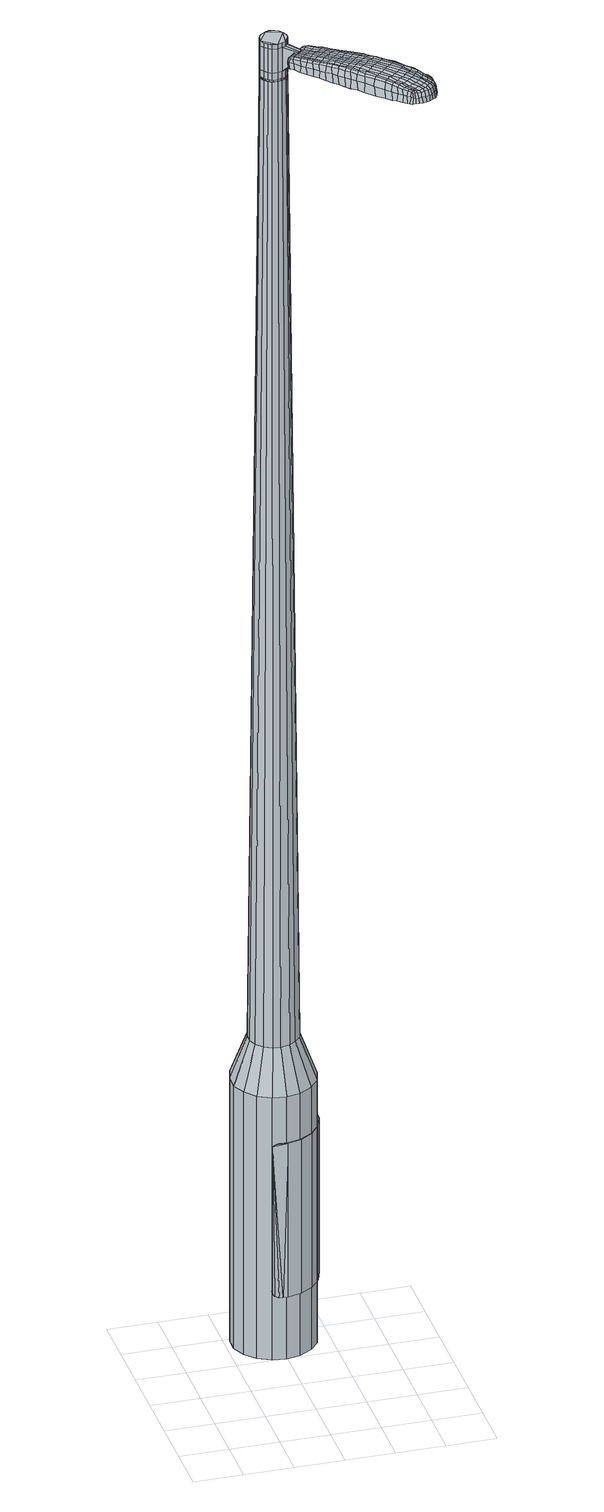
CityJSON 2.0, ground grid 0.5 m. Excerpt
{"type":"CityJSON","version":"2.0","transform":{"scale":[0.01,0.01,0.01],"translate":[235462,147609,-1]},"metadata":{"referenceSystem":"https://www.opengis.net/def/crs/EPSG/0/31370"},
"CityObjects":{
"object1":{"type":"GenericCityObject","attributes":{"cluster":324,"mean_distance_to_centroid":0.319,"new_centroid_x":235462.95,"new_centroid_y":147610.91,"mean_distance_to_camera":11.34,"H1":13.04,"H2":15.16,"Z_final":113.8,"cluster2":-1,"proj_x":235459.96,"proj_y":147613.61,"id_line":87054,"bearing_l":222.02,"distance":4.03,"orientation":"left","G_obj":312.02},"geometry":[{"type":"MultiSurface","lod":"2","boundaries":[[[0,1,2,3]],[[1,4,5,2]],[[4,6,7,5]],[[6,8,9,7]],[[8,10,11,9]],[[10,12,13,11]],[[12,14,15,13]],[[14,16,17,15]],[[16,18,19,17]],[[18,20,21,19]],[[20,22,23,21]],[[22,24,25,23]],[[24,26,27,25]],[[26,28,29,27]],[[28,30,31,29]],[[30,32,33,31]],[[32,34,35,33]],[[34,0,3,35]],[[36,37,38,39]],[[38,40,41,42]],[[41,43,42]],[[42,44,45,46]],[[45,47,46]],[[46,48,49,50]],[[49,51,50]],[[42,46,50,38]],[[50,52,39,38]],[[53,36,39]],[[2,5,7,35]],[[7,9,11,15]],[[11,13,15]],[[15,17,19,23]],[[19,21,23]],[[23,25,27,31]],[[27,29,31]],[[15,23,31,7]],[[31,33,35,7]],[[3,2,35]],[[1,0,54,55]],[[0,34,56,54]],[[34,32,57,56]],[[32,30,58,57]],[[30,28,59,58]],[[28,26,60,59]],[[26,24,61,60]],[[24,22,62,61]],[[22,20,63,62]],[[20,18,64,63]],[[18,16,65,64]],[[16,14,66,65]],[[14,12,67,66]],[[12,10,68,67]],[[10,8,69,68]],[[8,6,70,69]],[[6,4,71,70]],[[4,1,55,71]],[[55,54,72,73]],[[54,56,74,72]],[[56,57,75,74]],[[57,58,76,75]],[[58,59,77,76]],[[59,60,78,77]],[[60,61,79,78]],[[61,62,80,79]],[[62,63,81,80]],[[63,64,82,81]],[[64,65,83,82]],[[65,66,84,83]],[[66,67,85,84]],[[67,68,86,85]],[[68,69,87,86]],[[69,70,88,87]],[[70,71,89,88]],[[71,55,73,89]],[[90,91,92,93]],[[74,94,91,90]],[[95,96,94,74]],[[97,98,96,95]],[[99,100,98,97]],[[101,102,100,99]],[[79,103,102,101]],[[104,105,103,79]],[[106,107,105,104]],[[82,108,107,106]],[[109,110,108,82]],[[111,112,110,109]],[[113,114,112,111]],[[115,116,114,113]],[[117,118,116,115]],[[119,120,118,117]],[[89,121,120,119]],[[93,92,121,89]],[[122,123,124,125]],[[126,122,125,127]],[[128,126,127,129]],[[130,128,129,131]],[[132,130,131,133]],[[134,132,133,135]],[[136,134,135,137]],[[138,136,137,139]],[[140,138,139,141]],[[142,140,141,143]],[[144,142,143,145]],[[146,144,145,147]],[[148,146,147,149]],[[150,148,149,151]],[[152,150,151,153]],[[154,152,153,155]],[[73,72,90,93]],[[72,74,90]],[[75,95,74]],[[75,76,97,95]],[[76,77,99,97]],[[77,78,101,99]],[[78,79,101]],[[80,104,79]],[[80,81,106,104]],[[81,82,106]],[[83,109,82]],[[83,84,111,109]],[[84,85,113,111]],[[85,86,115,113]],[[86,87,117,115]],[[87,88,119,117]],[[88,89,119]],[[73,93,89]],[[156,157,92,91]],[[157,121,92]],[[158,120,121]],[[158,159,118,120]],[[159,160,116,118]],[[160,161,114,116]],[[161,162,112,114]],[[162,163,110,112]],[[163,108,110]],[[164,107,108]],[[164,165,105,107]],[[165,103,105]],[[166,102,103]],[[166,167,100,102]],[[167,168,98,100]],[[168,169,96,98]],[[169,94,96]],[[156,91,94]],[[39,52,154,170]],[[157,156,171,155]],[[53,39,170,123]],[[156,94,124,171]],[[36,53,123,122]],[[94,169,125,124]],[[37,36,122,126]],[[169,168,127,125]],[[38,37,126,128]],[[168,167,129,127]],[[40,38,128,130]],[[167,166,131,129]],[[41,40,130,132]],[[166,103,133,131]],[[43,41,132,134]],[[103,165,135,133]],[[42,43,134,136]],[[165,164,137,135]],[[44,42,136,138]],[[164,108,139,137]],[[45,44,138,140]],[[108,163,141,139]],[[47,45,140,142]],[[163,162,143,141]],[[46,47,142,144]],[[162,161,145,143]],[[48,46,144,146]],[[161,160,147,145]],[[49,48,146,148]],[[160,159,149,147]],[[51,49,148,150]],[[159,158,151,149]],[[50,51,150,152]],[[158,121,153,151]],[[52,50,152,154]],[[121,157,155,153]],[[154,155,172,173]],[[155,171,174,172]],[[171,124,175,174]],[[124,123,176,175]],[[123,170,177,176]],[[170,154,173,177]],[[178,179,180,181]],[[182,178,181,183]],[[178,182,184,185]],[[179,178,185,186]],[[187,188,189,190]],[[191,187,190,192]],[[187,191,193,194]],[[188,187,194,195]],[[196,197,198,199]],[[200,196,199,201]],[[196,200,202,203]],[[197,196,203,204]],[[205,206,207,208]],[[209,205,208,210]],[[205,209,211,212]],[[206,205,212,213]],[[214,215,216,217]],[[218,214,217,219]],[[214,218,220,221]],[[215,214,221,222]],[[223,224,225,226]],[[227,223,226,228]],[[223,227,229,230]],[[224,223,230,231]],[[232,233,234,235]],[[224,232,235,225]],[[232,224,231,236]],[[233,232,236,237]],[[238,239,240,241]],[[233,238,241,234]],[[238,233,237,242]],[[239,238,242,243]],[[244,182,183,245]],[[239,244,245,240]],[[244,239,243,246]],[[182,244,246,184]],[[247,248,249,250]],[[251,247,250,252]],[[247,251,253,254]],[[248,247,254,255]],[[256,257,258,259]],[[248,256,259,249]],[[256,248,255,260]],[[257,256,260,261]],[[262,263,264,265]],[[257,262,265,258]],[[262,257,261,266]],[[263,262,266,267]],[[268,269,270,271]],[[263,268,271,264]],[[268,263,267,272]],[[269,268,272,273]],[[274,179,186,275]],[[269,274,275,270]],[[274,269,273,276]],[[179,274,276,180]],[[277,278,279,280]],[[281,277,280,282]],[[277,281,283,284]],[[278,277,284,285]],[[286,287,288,289]],[[278,286,289,279]],[[286,278,285,290]],[[287,286,290,291]],[[292,293,294,295]],[[287,292,295,288]],[[292,287,291,296]],[[293,292,296,297]],[[298,191,192,299]],[[293,298,299,294]],[[298,293,297,300]],[[191,298,300,193]],[[301,302,303,304]],[[305,301,304,306]],[[301,305,307,308]],[[302,301,308,309]],[[310,311,312,313]],[[302,310,313,303]],[[310,302,309,314]],[[311,310,314,315]],[[316,317,318,319]],[[311,316,319,312]],[[316,311,315,320]],[[317,316,320,321]],[[322,323,324,325]],[[317,322,325,318]],[[322,317,321,326]],[[323,322,326,327]],[[328,188,195,329]],[[323,328,329,324]],[[328,323,327,330]],[[188,328,330,189]],[[331,217,216,332]],[[333,331,332,334]],[[331,333,335,336]],[[217,331,336,219]],[[337,333,334,338]],[[339,337,338,340]],[[337,339,341,342]],[[333,337,342,335]],[[343,339,340,344]],[[345,343,344,346]],[[343,345,347,348]],[[339,343,348,341]],[[349,345,346,350]],[[351,349,350,352]],[[349,351,353,354]],[[345,349,354,347]],[[355,351,352,356]],[[206,355,356,207]],[[355,206,213,357]],[[351,355,357,353]],[[358,359,204,203]],[[360,358,203,202]],[[358,360,361,362]],[[359,358,362,363]],[[364,365,363,362]],[[366,364,362,361]],[[364,366,367,368]],[[365,364,368,369]],[[370,371,369,368]],[[372,370,368,367]],[[370,372,373,374]],[[371,370,374,375]],[[376,377,375,374]],[[378,376,374,373]],[[376,378,211,209]],[[377,376,209,210]],[[379,380,381,382]],[[281,379,382,283]],[[379,281,282,383]],[[380,379,383,384]],[[385,200,201,386]],[[380,385,386,381]],[[385,380,384,387]],[[200,385,387,202]],[[388,389,390,391]],[[227,388,391,229]],[[388,227,228,392]],[[389,388,392,393]],[[394,395,396,397]],[[389,394,397,390]],[[394,389,393,398]],[[395,394,398,399]],[[400,197,204,401]],[[395,400,401,396]],[[400,395,399,402]],[[197,400,402,198]],[[403,404,405,406]],[[185,403,406,186]],[[403,185,184,407]],[[404,403,407,408]],[[409,410,411,412]],[[404,409,412,405]],[[409,404,408,413]],[[410,409,413,414]],[[415,208,207,416]],[[410,415,416,411]],[[415,410,414,417]],[[208,415,417,210]],[[418,419,420,421]],[[190,418,421,192]],[[418,190,189,422]],[[419,418,422,423]],[[424,212,211,425]],[[419,424,425,420]],[[424,419,423,426]],[[212,424,426,213]],[[427,428,429,430]],[[305,427,430,307]],[[427,305,306,431]],[[428,427,431,432]],[[433,218,219,434]],[[428,433,434,429]],[[433,428,432,435]],[[218,433,435,220]],[[436,437,438,439]],[[251,436,439,253]],[[436,251,252,440]],[[437,436,440,441]],[[442,443,444,445]],[[437,442,445,438]],[[442,437,441,446]],[[443,442,446,447]],[[448,215,222,449]],[[443,448,449,444]],[[448,443,447,450]],[[215,448,450,216]],[[451,452,441,440]],[[250,451,440,252]],[[451,250,249,453]],[[452,451,453,454]],[[455,456,447,446]],[[452,455,446,441]],[[455,452,454,457]],[[456,455,457,458]],[[459,332,216,450]],[[456,459,450,447]],[[459,456,458,460]],[[332,459,460,334]],[[461,462,463,464]],[[308,461,464,309]],[[461,308,307,430]],[[462,461,430,429]],[[465,336,335,466]],[[462,465,466,463]],[[465,462,429,434]],[[336,465,434,219]],[[467,468,454,453]],[[259,467,453,249]],[[467,259,258,469]],[[468,467,469,470]],[[471,472,458,457]],[[468,471,457,454]],[[471,468,470,473]],[[472,471,473,474]],[[475,338,334,460]],[[472,475,460,458]],[[475,472,474,476]],[[338,475,476,340]],[[477,478,479,480]],[[314,477,480,315]],[[477,314,309,464]],[[478,477,464,463]],[[481,342,341,482]],[[478,481,482,479]],[[481,478,463,466]],[[342,481,466,335]],[[483,484,470,469]],[[265,483,469,258]],[[483,265,264,485]],[[484,483,485,486]],[[487,488,474,473]],[[484,487,473,470]],[[487,484,486,489]],[[488,487,489,490]],[[491,344,340,476]],[[488,491,476,474]],[[491,488,490,492]],[[344,491,492,346]],[[493,494,495,496]],[[320,493,496,321]],[[493,320,315,480]],[[494,493,480,479]],[[497,348,347,498]],[[494,497,498,495]],[[497,494,479,482]],[[348,497,482,341]],[[499,500,486,485]],[[271,499,485,264]],[[499,271,270,501]],[[500,499,501,502]],[[503,504,490,489]],[[500,503,489,486]],[[503,500,502,505]],[[504,503,505,506]],[[507,350,346,492]],[[504,507,492,490]],[[507,504,506,508]],[[350,507,508,352]],[[509,510,511,512]],[[326,509,512,327]],[[509,326,321,496]],[[510,509,496,495]],[[513,354,353,514]],[[510,513,514,511]],[[513,510,495,498]],[[354,513,498,347]],[[515,516,502,501]],[[275,515,501,270]],[[515,275,186,406]],[[516,515,406,405]],[[517,518,506,505]],[[516,517,505,502]],[[517,516,405,412]],[[518,517,412,411]],[[519,356,352,508]],[[518,519,508,506]],[[519,518,411,416]],[[356,519,416,207]],[[520,521,423,422]],[[330,520,422,189]],[[520,330,327,512]],[[521,520,512,511]],[[522,357,213,426]],[[521,522,426,423]],[[522,521,511,514]],[[357,522,514,353]],[[523,524,384,383]],[[280,523,383,282]],[[523,280,279,525]],[[524,523,525,526]],[[527,360,202,387]],[[524,527,387,384]],[[527,524,526,528]],[[360,527,528,361]],[[529,530,531,532]],[[230,529,532,231]],[[529,230,229,391]],[[530,529,391,390]],[[533,534,535,536]],[[530,533,536,531]],[[533,530,390,397]],[[534,533,397,396]],[[537,359,363,538]],[[534,537,538,535]],[[537,534,396,401]],[[359,537,401,204]],[[539,540,526,525]],[[289,539,525,279]],[[539,289,288,541]],[[540,539,541,542]],[[543,366,361,528]],[[540,543,528,526]],[[543,540,542,544]],[[366,543,544,367]],[[545,546,547,548]],[[236,545,548,237]],[[545,236,231,532]],[[546,545,532,531]],[[549,550,551,552]],[[546,549,552,547]],[[549,546,531,536]],[[550,549,536,535]],[[553,365,369,554]],[[550,553,554,551]],[[553,550,535,538]],[[365,553,538,363]],[[555,556,542,541]],[[295,555,541,288]],[[555,295,294,557]],[[556,555,557,558]],[[559,372,367,544]],[[556,559,544,542]],[[559,556,558,560]],[[372,559,560,373]],[[561,562,563,564]],[[242,561,564,243]],[[561,242,237,548]],[[562,561,548,547]],[[565,566,567,568]],[[562,565,568,563]],[[565,562,547,552]],[[566,565,552,551]],[[569,371,375,570]],[[566,569,570,567]],[[569,566,551,554]],[[371,569,554,369]],[[571,572,558,557]],[[299,571,557,294]],[[571,299,192,421]],[[572,571,421,420]],[[573,378,373,560]],[[572,573,560,558]],[[573,572,420,425]],[[378,573,425,211]],[[574,575,408,407]],[[246,574,407,184]],[[574,246,243,564]],[[575,574,564,563]],[[576,577,414,413]],[[575,576,413,408]],[[576,575,563,568]],[[577,576,568,567]],[[578,377,210,417]],[[577,578,417,414]],[[578,577,567,570]],[[377,578,570,375]],[[579,580,581,582]],[[582,581,583,584]],[[585,583,581,586]],[[586,581,580,587]],[[588,589,590,591]],[[591,590,592,593]],[[594,592,590,595]],[[595,590,589,596]],[[597,598,599,600]],[[600,599,601,602]],[[603,601,599,604]],[[604,599,598,605]],[[606,607,608,609]],[[609,608,610,611]],[[612,610,608,613]],[[613,608,607,614]],[[615,616,617,618]],[[618,617,619,620]],[[621,619,617,622]],[[622,617,616,623]],[[624,625,626,627]],[[627,626,628,629]],[[630,628,626,631]],[[631,626,625,632]],[[633,634,635,636]],[[636,635,625,624]],[[632,625,635,637]],[[637,635,634,638]],[[639,640,641,642]],[[642,641,634,633]],[[638,634,641,643]],[[643,641,640,644]],[[584,583,645,646]],[[646,645,640,639]],[[644,640,645,647]],[[647,645,583,585]],[[648,649,650,651]],[[651,650,652,653]],[[654,652,650,655]],[[655,650,649,656]],[[657,658,659,660]],[[660,659,649,648]],[[656,649,659,661]],[[661,659,658,662]],[[663,664,665,666]],[[666,665,658,657]],[[662,658,665,667]],[[667,665,664,668]],[[669,670,671,672]],[[672,671,664,663]],[[668,664,671,673]],[[673,671,670,674]],[[587,580,675,676]],[[676,675,670,669]],[[674,670,675,677]],[[677,675,580,579]],[[678,679,680,681]],[[681,680,682,683]],[[684,682,680,685]],[[685,680,679,686]],[[687,688,689,690]],[[690,689,679,678]],[[686,679,689,691]],[[691,689,688,692]],[[693,694,695,696]],[[696,695,688,687]],[[692,688,695,697]],[[697,695,694,698]],[[593,592,699,700]],[[700,699,694,693]],[[698,694,699,701]],[[701,699,592,594]],[[702,703,704,705]],[[705,704,706,707]],[[708,706,704,709]],[[709,704,703,710]],[[711,712,713,714]],[[714,713,703,702]],[[710,703,713,715]],[[715,713,712,716]],[[717,718,719,720]],[[720,719,712,711]],[[716,712,719,721]],[[721,719,718,722]],[[723,724,725,726]],[[726,725,718,717]],[[722,718,725,727]],[[727,725,724,728]],[[596,589,729,730]],[[730,729,724,723]],[[728,724,729,731]],[[731,729,589,588]],[[615,618,732,733]],[[733,732,734,735]],[[736,734,732,737]],[[737,732,618,620]],[[735,734,738,739]],[[739,738,740,741]],[[742,740,738,743]],[[743,738,734,736]],[[741,740,744,745]],[[745,744,746,747]],[[748,746,744,749]],[[749,744,740,742]],[[747,746,750,751]],[[751,750,752,753]],[[754,752,750,755]],[[755,750,746,748]],[[753,752,756,757]],[[757,756,607,606]],[[614,607,756,758]],[[758,756,752,754]],[[605,759,760,604]],[[604,760,761,603]],[[762,761,760,763]],[[763,760,759,764]],[[764,765,766,763]],[[763,766,767,762]],[[768,767,766,769]],[[769,766,765,770]],[[770,771,772,769]],[[769,772,773,768]],[[774,773,772,775]],[[775,772,771,776]],[[776,777,778,775]],[[775,778,779,774]],[[612,779,778,610]],[[610,778,777,611]],[[780,781,782,783]],[[783,782,682,684]],[[683,682,782,784]],[[784,782,781,785]],[[602,601,786,787]],[[787,786,781,780]],[[785,781,786,788]],[[788,786,601,603]],[[789,790,791,792]],[[792,791,628,630]],[[629,628,791,793]],[[793,791,790,794]],[[795,796,797,798]],[[798,797,790,789]],[[794,790,797,799]],[[799,797,796,800]],[[605,598,801,802]],[[802,801,796,795]],[[800,796,801,803]],[[803,801,598,597]],[[804,805,806,807]],[[807,806,586,587]],[[585,586,806,808]],[[808,806,805,809]],[[810,811,812,813]],[[813,812,805,804]],[[809,805,812,814]],[[814,812,811,815]],[[606,609,816,817]],[[817,816,811,810]],[[815,811,816,818]],[[818,816,609,611]],[[819,820,821,822]],[[822,821,591,593]],[[588,591,821,823]],[[823,821,820,824]],[[612,613,825,826]],[[826,825,820,819]],[[824,820,825,827]],[[827,825,613,614]],[[828,829,706,830]],[[830,706,708]],[[707,706,831]],[[831,706,829,832]],[[620,619,833,834]],[[834,833,829,828]],[[832,829,833,835]],[[835,833,619,621]],[[836,837,838,839]],[[839,838,652,654]],[[653,652,838,840]],[[840,838,837,841]],[[842,843,844,845]],[[845,844,837,836]],[[841,837,844,846]],[[846,844,843,847]],[[623,616,848,849]],[[849,848,843,842]],[[847,843,848,850]],[[850,848,616,615]],[[841,851,852,840]],[[840,852,651,653]],[[648,651,852,853]],[[853,852,851,854]],[[847,855,856,846]],[[846,856,851,841]],[[854,851,856,857]],[[857,856,855,858]],[[615,733,859,850]],[[850,859,855,847]],[[858,855,859,860]],[[860,859,733,735]],[[861,862,863,864]],[[864,863,709,710]],[[708,709,863,830]],[[830,863,862,828]],[[736,737,865,866]],[[866,865,862,861]],[[828,862,865,834]],[[834,865,737,620]],[[854,867,853]],[[853,867,660,648]],[[657,660,867,868]],[[868,867,869]],[[858,870,871,857]],[[857,871,867,854]],[[869,867,871,872]],[[872,871,870,873]],[[735,739,874,860]],[[860,874,870,858]],[[873,870,874,875]],[[875,874,739,741]],[[876,877,878,879]],[[879,878,715,716]],[[710,715,878,864]],[[864,878,877,861]],[[742,743,880,881]],[[881,880,877,876]],[[861,877,880,866]],[[866,880,743,736]],[[869,882,883,868]],[[868,883,666,657]],[[663,666,883,884]],[[884,883,882,885]],[[873,886,887,872]],[[872,887,882,869]],[[885,882,887,888]],[[888,887,886,889]],[[741,745,890,875]],[[875,890,886,873]],[[889,886,890,891]],[[891,890,745,747]],[[892,893,894,895]],[[895,894,721,722]],[[716,721,894,879]],[[879,894,893,876]],[[748,749,896,897]],[[897,896,893,892]],[[876,893,896,881]],[[881,896,749,742]],[[885,898,899,884]],[[884,899,672,663]],[[669,672,899,900]],[[900,899,898,901]],[[889,902,903,888]],[[888,903,898,885]],[[901,898,903,904]],[[904,903,902,905]],[[747,751,906,891]],[[891,906,902,889]],[[905,902,906,907]],[[907,906,751,753]],[[908,909,910,911]],[[911,910,727,728]],[[722,727,910,895]],[[895,910,909,892]],[[754,755,912,913]],[[913,912,909,908]],[[892,909,912,897]],[[897,912,755,748]],[[901,914,915,900]],[[900,915,676,669]],[[587,676,915,807]],[[807,915,914,804]],[[905,916,917,904]],[[904,917,914,901]],[[804,914,917,813]],[[813,917,916,810]],[[753,757,918,907]],[[907,918,916,905]],[[810,916,918,817]],[[817,918,757,606]],[[824,919,920,823]],[[823,920,731,588]],[[728,731,920,911]],[[911,920,919,908]],[[614,758,921,827]],[[827,921,919,824]],[[908,919,921,913]],[[913,921,758,754]],[[785,922,923,784]],[[784,923,681,683]],[[678,681,923,924]],[[924,923,922,925]],[[603,761,926,788]],[[788,926,922,785]],[[925,922,926,927]],[[927,926,761,762]],[[928,929,930,931]],[[931,930,631,632]],[[630,631,930,792]],[[792,930,929,789]],[[932,933,934,935]],[[935,934,929,928]],[[789,929,934,798]],[[798,934,933,795]],[[764,759,936,937]],[[937,936,933,932]],[[795,933,936,802]],[[802,936,759,605]],[[925,938,939,924]],[[924,939,690,678]],[[687,690,939,940]],[[940,939,938,941]],[[762,767,942,927]],[[927,942,938,925]],[[941,938,942,943]],[[943,942,767,768]],[[944,945,946,947]],[[947,946,637,638]],[[632,637,946,931]],[[931,946,945,928]],[[948,949,950,951]],[[951,950,945,944]],[[928,945,950,935]],[[935,950,949,932]],[[770,765,952,953]],[[953,952,949,948]],[[932,949,952,937]],[[937,952,765,764]],[[941,954,955,940]],[[940,955,696,687]],[[693,696,955,956]],[[956,955,954,957]],[[768,773,958,943]],[[943,958,954,941]],[[957,954,958,959]],[[959,958,773,774]],[[960,961,962,963]],[[963,962,643,644]],[[638,643,962,947]],[[947,962,961,944]],[[964,965,966,967]],[[967,966,961,960]],[[944,961,966,951]],[[951,966,965,948]],[[776,771,968,969]],[[969,968,965,964]],[[948,965,968,953]],[[953,968,771,770]],[[957,970,971,956]],[[956,971,700,693]],[[593,700,971,822]],[[822,971,970,819]],[[774,779,972,959]],[[959,972,970,957]],[[819,970,972,826]],[[826,972,779,612]],[[809,973,974,808]],[[808,974,647,585]],[[644,647,974,963]],[[963,974,973,960]],[[815,975,976,814]],[[814,976,973,809]],[[960,973,976,967]],[[967,976,975,964]],[[611,777,977,818]],[[818,977,975,815]],[[964,975,977,969]],[[969,977,777,776]],[[579,582,181,180]],[[582,584,183,181]],[[594,595,194,193]],[[595,596,195,194]],[[597,600,199,198]],[[600,602,201,199]],[[621,622,221,220]],[[622,623,222,221]],[[624,627,226,225]],[[627,629,228,226]],[[633,636,235,234]],[[636,624,225,235]],[[639,642,241,240]],[[642,633,234,241]],[[584,646,245,183]],[[646,639,240,245]],[[654,655,254,253]],[[655,656,255,254]],[[656,661,260,255]],[[661,662,261,260]],[[662,667,266,261]],[[667,668,267,266]],[[668,673,272,267]],[[673,674,273,272]],[[674,677,276,273]],[[677,579,180,276]],[[684,685,284,283]],[[685,686,285,284]],[[686,691,290,285]],[[691,692,291,290]],[[692,697,296,291]],[[697,698,297,296]],[[698,701,300,297]],[[701,594,193,300]],[[702,705,304,303]],[[705,707,306,304]],[[711,714,313,312]],[[714,702,303,313]],[[717,720,319,318]],[[720,711,312,319]],[[723,726,325,324]],[[726,717,318,325]],[[596,730,329,195]],[[730,723,324,329]],[[780,783,382,381]],[[783,684,283,382]],[[602,787,386,201]],[[787,780,381,386]],[[629,793,392,228]],[[793,794,393,392]],[[794,799,398,393]],[[799,800,399,398]],[[800,803,402,399]],[[803,597,198,402]],[[707,831,431,306]],[[831,832,432,431]],[[832,835,435,432]],[[835,621,220,435]],[[836,839,439,438]],[[839,654,253,439]],[[842,845,445,444]],[[845,836,438,445]],[[623,849,449,222]],[[849,842,444,449]],[[978,979,980,981]],[[982,983,981,980]],[[984,985,986,987]],[[988,989,990,991]],[[979,992,993,980]],[[994,982,980,993]],[[995,984,987,996]],[[997,998,989,988]],[[992,999,1000,993]],[[1000,1001,994,993]],[[1002,995,996,1003]],[[1004,998,997,1005]],[[999,1006,1007,1000]],[[1007,1008,1001,1000]],[[1009,1002,1003,1010]],[[1011,1004,1005,1012]],[[1013,1014,1015,1016]],[[1017,1018,1014,1013]],[[1017,1019,1020,1018]],[[1019,1021,1022,1020]],[[1023,1024,1025,1026]],[[1027,1028,1024,1023]],[[1029,1030,1028,1027]],[[1031,1032,1030,1029]],[[1026,1015,1014,1023]],[[1023,1014,1018,1027]],[[1018,1020,1029,1027]],[[1020,1022,1031,1029]],[[987,986,983,982]],[[996,987,982,994]],[[1001,1003,996,994]],[[1008,1010,1003,1001]],[[988,991,985,984]],[[997,988,984,995]],[[1005,997,995,1002]],[[1012,1005,1002,1009]],[[989,1013,1016,990]],[[998,1017,1013,989]],[[1019,1017,998,1004]],[[1021,1019,1004,1011]],[[1033,1034,1035,1036]],[[1035,1037,1038,1039]],[[1035,1039,1040,1041]],[[1035,1041,1036]],[[1042,1033,1036,1043]],[[1044,1043,1036,1045]],[[1046,1045,1036]],[[1047,1035,1034,1048]],[[1049,1047,1048,1050]],[[1051,1049,1050,1052]],[[1053,1051,1052,1054]],[[1055,1053,1054,1056]],[[1056,1057,1058,1059]],[[1056,1059,1060,1061]],[[1056,1061,1062,1063]],[[1062,1064,1065,1066]],[[1062,1066,1067,1068]],[[1062,1068,1063]],[[1056,1063,1055]],[[1069,1070,1034,1033]],[[1071,1072,1037,1035]],[[1073,1074,1046,1036]],[[1070,1075,1048,1034]],[[1076,1071,1035,1047]],[[1075,1077,1050,1048]],[[1078,1076,1047,1049]],[[1077,1079,1052,1050]],[[1080,1078,1049,1051]],[[1079,1081,1054,1052]],[[1082,1080,1051,1053]],[[1081,1083,1056,1054]],[[1084,1082,1053,1055]],[[1083,1085,1057,1056]],[[1086,1087,1064,1062]],[[1088,1084,1055,1063]],[[1058,1057,1085,1089]],[[1059,1058,1089,1090]],[[1060,1059,1090,1091]],[[1061,1060,1091,1092]],[[1062,1061,1092,1086]],[[1093,1069,1033,1042]],[[1094,1093,1042,1043]],[[1095,1094,1043,1044]],[[1096,1095,1044,1045]],[[1074,1096,1045,1046]],[[1038,1037,1072,1097]],[[1065,1064,1087,1098]],[[1039,1038,1097,1099]],[[1040,1039,1099,1100]],[[1041,1040,1100,1101]],[[1036,1041,1101,1073]],[[1066,1065,1098,1102]],[[1067,1066,1102,1103]],[[1068,1067,1103,1104]],[[1063,1068,1104,1088]]]}]}
},
"vertices":[
[126,160,384],[113,152,384],[113,152,96],[126,160,96],[99,149,384],[99,149,96],[85,151,384],[85,151,96],[72,158,384],[72,158,96],[62,169,384],[62,169,96],[56,182,384],[56,182,96],[56,197,384],[56,197,96],[60,211,384],[60,211,96],[69,223,384],[69,223,96],[82,231,384],[82,231,96],[96,234,384],[96,234,96],[111,232,384],[111,232,96],[124,225,384],[124,225,96],[133,214,384],[133,214,96],[139,200,384],[139,200,96],[139,185,384],[139,185,96],[135,171,384],[135,171,96],[111,189,1524],[111,194,1524],[109,198,1524],[107,181,1524],[106,202,1524],[102,204,1524],[93,204,1524],[97,205,1524],[89,201,1524],[86,198,1524],[84,188,1524],[84,193,1524],[86,184,1524],[89,181,1524],[98,178,1524],[93,178,1524],[103,179,1524],[109,185,1524],[114,173,429],[107,168,429],[120,179,429],[123,188,429],[122,197,429],[119,205,429],[113,211,429],[105,215,429],[97,216,429],[88,215,429],[81,210,429],[75,203,429],[73,195,429],[73,186,429],[76,178,429],[82,171,429],[90,167,429],[98,166,429],[107,181,1483],[103,179,1483],[109,185,1483],[111,189,1483],[111,194,1483],[109,198,1483],[106,202,1483],[102,204,1483],[97,205,1483],[93,204,1483],[89,201,1483],[86,198,1483],[84,193,1483],[84,188,1483],[86,184,1483],[89,181,1483],[93,178,1483],[98,178,1483],[106,182,1483],[106,182,1485],[102,179,1485],[102,179,1483],[109,185,1485],[110,190,1483],[110,190,1485],[110,194,1483],[110,194,1485],[108,198,1483],[108,198,1485],[105,201,1483],[105,201,1485],[102,204,1485],[97,204,1483],[97,204,1485],[93,203,1483],[93,203,1485],[89,201,1485],[86,197,1483],[86,197,1485],[85,193,1483],[85,193,1485],[85,189,1483],[85,189,1485],[87,184,1483],[87,184,1485],[90,181,1483],[90,181,1485],[94,179,1483],[94,179,1485],[98,178,1485],[111,189,1519],[109,185,1519],[109,185,1493],[111,189,1493],[111,194,1519],[111,194,1493],[109,198,1519],[109,198,1493],[106,202,1519],[106,202,1493],[102,204,1519],[102,204,1493],[97,205,1519],[97,205,1493],[93,204,1519],[93,204,1493],[89,201,1519],[89,201,1493],[86,198,1519],[86,198,1493],[84,193,1519],[84,193,1493],[84,188,1519],[84,188,1493],[86,184,1519],[86,184,1493],[89,181,1519],[89,181,1493],[93,178,1519],[93,178,1493],[98,178,1519],[98,178,1493],[103,179,1519],[103,179,1493],[107,181,1485],[103,179,1485],[93,178,1485],[89,181,1485],[86,184,1485],[84,188,1485],[84,193,1485],[86,198,1485],[93,204,1485],[97,205,1485],[106,202,1485],[109,198,1485],[111,194,1485],[111,189,1485],[107,181,1519],[107,181,1493],[117,165,1513],[117,165,1518],[119,167,1513],[121,170,1513],[121,170,1518],[119,167,1518],[154,99,1519],[150,105,1518],[149,103,1509],[154,97,1510],[160,93,1519],[159,91,1510],[160,94,1526],[155,101,1525],[150,107,1525],[183,125,1519],[178,130,1518],[176,130,1525],[181,125,1525],[189,119,1519],[187,118,1526],[191,119,1510],[185,125,1510],[180,130,1509],[219,59,1519],[216,56,1519],[217,56,1513],[220,58,1513],[221,62,1519],[222,62,1513],[220,63,1524],[218,60,1524],[215,57,1524],[169,114,1530],[164,119,1529],[162,117,1529],[167,111,1530],[176,107,1531],[173,105,1531],[178,110,1530],[172,116,1530],[167,122,1529],[115,173,1512],[113,172,1512],[114,171,1517],[116,173,1517],[117,175,1512],[118,174,1517],[118,175,1506],[116,173,1506],[114,171,1506],[195,56,1519],[192,58,1519],[192,57,1512],[194,55,1512],[197,55,1518],[196,53,1512],[197,56,1522],[196,57,1523],[193,59,1524],[189,62,1519],[185,65,1519],[184,64,1512],[188,60,1512],[189,63,1524],[185,67,1525],[180,70,1519],[175,75,1519],[175,73,1511],[180,68,1511],[181,71,1526],[176,77,1526],[167,84,1519],[167,82,1510],[168,86,1526],[108,157,1513],[113,151,1513],[113,152,1518],[108,158,1517],[105,162,1512],[106,161,1516],[105,160,1506],[108,156,1507],[112,149,1507],[117,145,1514],[122,139,1515],[122,141,1520],[118,146,1519],[117,144,1507],[122,138,1507],[127,133,1515],[131,128,1516],[132,129,1522],[127,135,1521],[126,132,1508],[131,126,1508],[136,122,1517],[140,116,1517],[141,118,1524],[136,123,1523],[136,120,1508],[140,114,1509],[145,110,1518],[146,112,1524],[145,108,1509],[222,80,1519],[220,82,1519],[219,82,1524],[221,79,1523],[223,77,1518],[222,77,1522],[225,78,1512],[223,80,1512],[222,82,1512],[217,86,1519],[214,91,1519],[212,90,1525],[216,86,1524],[219,86,1512],[215,91,1512],[210,95,1519],[205,101,1519],[203,101,1526],[208,95,1526],[212,96,1511],[207,101,1511],[197,110,1519],[195,110,1526],[199,110,1510],[131,177,1513],[136,172,1513],[137,172,1507],[132,177,1507],[126,181,1512],[128,181,1506],[126,180,1516],[129,177,1517],[135,172,1518],[141,166,1514],[147,161,1515],[148,161,1507],[143,167,1507],[140,166,1519],[145,161,1520],[152,156,1515],[157,151,1516],[159,151,1508],[154,156,1508],[150,156,1521],[156,150,1522],[163,145,1517],[168,140,1517],[170,140,1509],[164,146,1508],[161,145,1523],[166,140,1524],[173,135,1518],[175,135,1509],[171,135,1524],[120,169,1519],[118,167,1519],[125,163,1520],[123,161,1520],[127,165,1520],[122,170,1519],[130,157,1522],[128,156,1522],[135,152,1523],[133,150,1523],[137,154,1523],[132,159,1521],[140,146,1524],[137,145,1524],[145,141,1525],[142,139,1525],[147,143,1525],[142,149,1524],[150,135,1526],[147,134,1526],[155,130,1527],[152,128,1527],[157,132,1527],[152,138,1526],[159,125,1528],[157,122,1528],[162,127,1528],[216,62,1527],[213,60,1527],[218,65,1526],[215,69,1527],[213,65,1528],[210,63,1528],[209,70,1529],[206,68,1529],[211,73,1528],[206,79,1530],[204,76,1530],[201,73,1530],[199,81,1531],[196,79,1531],[202,84,1530],[196,91,1531],[193,88,1531],[190,85,1531],[184,97,1531],[181,95,1531],[187,100,1531],[224,75,1518],[224,72,1519],[225,72,1513],[225,75,1513],[222,76,1523],[222,73,1523],[223,67,1519],[224,67,1513],[222,68,1524],[199,54,1518],[202,53,1518],[201,55,1523],[199,55,1523],[199,53,1513],[202,52,1513],[205,53,1519],[209,53,1519],[208,55,1524],[205,54,1523],[206,52,1513],[210,53,1513],[213,54,1519],[212,56,1524],[213,54,1513],[156,102,1528],[157,103,1528],[153,109,1528],[151,108,1527],[161,96,1528],[163,97,1529],[159,105,1529],[162,107,1530],[157,113,1529],[155,111,1528],[165,98,1529],[168,100,1530],[164,109,1530],[160,115,1529],[170,102,1531],[180,124,1528],[178,122,1529],[184,116,1529],[186,117,1528],[175,129,1527],[173,127,1528],[175,119,1529],[182,113,1530],[170,125,1528],[124,181,1512],[123,180,1512],[123,179,1517],[125,180,1517],[125,181,1506],[124,180,1506],[120,178,1512],[121,177,1517],[121,178,1506],[104,164,1512],[105,165,1512],[105,164,1506],[104,162,1506],[105,163,1517],[107,164,1517],[107,166,1512],[109,168,1512],[109,167,1506],[107,165,1506],[108,166,1517],[110,167,1517],[111,170,1512],[112,169,1506],[112,169,1517],[109,159,1519],[110,160,1519],[114,153,1520],[115,154,1520],[112,162,1519],[114,163,1519],[117,156,1520],[119,158,1520],[116,165,1519],[121,160,1520],[128,176,1519],[127,175,1519],[132,170,1520],[133,171,1520],[124,173,1519],[129,167,1520],[119,148,1521],[120,149,1521],[123,142,1522],[125,143,1522],[122,150,1521],[124,152,1521],[126,145,1522],[128,146,1523],[126,154,1522],[130,148,1523],[139,166,1521],[137,164,1521],[142,159,1522],[144,160,1522],[135,162,1521],[140,157,1522],[128,136,1523],[129,137,1523],[133,130,1524],[134,132,1524],[131,139,1523],[133,141,1524],[136,133,1525],[138,135,1525],[135,143,1524],[140,137,1525],[149,155,1523],[148,154,1523],[153,148,1524],[154,150,1524],[145,151,1524],[150,146,1525],[137,125,1525],[139,126,1525],[142,119,1526],[143,120,1526],[141,128,1526],[143,130,1526],[145,122,1527],[148,124,1527],[145,132,1526],[150,126,1527],[160,144,1525],[158,143,1525],[163,138,1526],[165,139,1526],[155,140,1526],[160,135,1527],[147,113,1527],[148,115,1527],[150,116,1527],[152,118,1528],[155,120,1528],[170,134,1527],[168,132,1527],[165,130,1528],[221,77,1525],[221,74,1525],[219,80,1526],[218,78,1526],[220,70,1526],[217,73,1527],[197,57,1525],[200,57,1525],[197,59,1526],[195,60,1525],[203,56,1525],[207,57,1526],[204,60,1527],[200,59,1526],[210,58,1526],[207,61,1527],[215,84,1526],[215,82,1527],[212,89,1527],[211,87,1528],[213,78,1528],[209,83,1529],[191,63,1526],[193,63,1527],[189,68,1528],[187,67,1527],[196,63,1527],[199,64,1528],[195,69,1529],[192,68,1528],[203,66,1528],[198,71,1530],[208,94,1528],[207,92,1529],[202,100,1528],[201,98,1529],[204,88,1529],[198,95,1530],[182,72,1528],[184,72,1528],[179,78,1529],[177,78,1528],[187,73,1529],[190,75,1530],[184,81,1530],[181,80,1530],[193,76,1530],[187,83,1531],[194,109,1529],[193,107,1529],[190,104,1530],[169,87,1528],[171,87,1529],[173,89,1530],[176,91,1530],[179,93,1531],[151,104,1509],[151,106,1518],[156,101,1518],[155,99,1509],[161,94,1519],[161,92,1510],[162,96,1525],[156,102,1525],[152,108,1525],[175,128,1525],[177,129,1518],[182,124,1518],[180,123,1525],[187,117,1519],[186,117,1525],[189,117,1510],[184,124,1509],[179,129,1509],[215,57,1513],[215,58,1519],[217,60,1519],[218,60,1513],[219,63,1519],[220,63,1513],[218,64,1524],[216,61,1524],[214,59,1524],[162,117,1528],[165,119,1528],[170,113,1529],[167,111,1529],[176,107,1529],[173,105,1529],[178,109,1529],[172,116,1529],[167,121,1528],[115,169,1516],[115,170,1512],[117,172,1512],[117,171,1516],[119,174,1512],[119,173,1516],[120,173,1506],[117,171,1506],[115,169,1506],[193,58,1512],[194,60,1519],[196,58,1518],[196,56,1512],[198,57,1518],[197,55,1512],[198,58,1522],[197,59,1523],[194,61,1523],[186,65,1512],[186,67,1519],[190,63,1519],[190,61,1512],[191,64,1524],[187,68,1525],[176,75,1511],[176,77,1519],[182,71,1519],[182,69,1511],[182,72,1525],[177,78,1526],[169,85,1519],[169,83,1510],[169,87,1526],[115,153,1518],[114,152,1513],[110,158,1513],[110,159,1517],[107,162,1512],[108,162,1515],[106,161,1506],[109,157,1506],[114,151,1507],[124,142,1520],[124,140,1514],[119,146,1514],[119,148,1519],[119,145,1507],[123,139,1507],[133,130,1522],[133,129,1516],[128,135,1515],[129,136,1521],[128,133,1508],[133,127,1508],[143,119,1523],[142,117,1517],[137,123,1516],[138,125,1522],[137,121,1508],[142,115,1508],[147,112,1517],[147,113,1524],[146,110,1509],[217,81,1523],[218,81,1519],[220,79,1518],[219,78,1523],[221,77,1518],[220,77,1522],[223,77,1512],[222,79,1512],[220,81,1512],[211,89,1525],[212,90,1519],[215,85,1519],[214,85,1524],[217,85,1512],[214,90,1512],[202,100,1526],[203,100,1519],[208,94,1519],[207,94,1525],[210,94,1511],[205,100,1511],[195,109,1519],[194,108,1526],[197,109,1510],[136,170,1507],[135,170,1513],[129,176,1513],[131,176,1506],[125,179,1512],[127,179,1506],[125,178,1515],[128,175,1517],[133,170,1518],[147,160,1507],[145,160,1514],[140,165,1514],[142,165,1507],[139,165,1519],[144,159,1520],[158,149,1508],[156,149,1516],[151,154,1515],[152,155,1508],[149,154,1521],[154,149,1522],[168,139,1508],[166,139,1517],[161,144,1516],[163,144,1508],[160,144,1522],[165,139,1523],[172,134,1517],[173,134,1509],[170,133,1524],[120,168,1518],[118,166,1518],[125,163,1519],[123,161,1519],[127,164,1519],[122,170,1518],[130,157,1520],[128,155,1520],[135,151,1521],[133,150,1521],[137,154,1521],[132,159,1520],[140,146,1523],[138,144,1523],[145,140,1524],[143,139,1524],[147,143,1524],[142,148,1523],[150,135,1525],[148,133,1525],[155,130,1526],[153,128,1526],[157,132,1526],[152,137,1525],[160,124,1527],[158,122,1527],[162,126,1527],[212,61,1526],[215,63,1526],[217,66,1525],[214,69,1526],[212,66,1526],[210,64,1526],[206,68,1528],[208,71,1528],[210,74,1527],[206,79,1528],[203,76,1529],[201,74,1529],[196,79,1530],[199,81,1530],[201,84,1529],[195,91,1530],[193,88,1530],[190,86,1530],[182,95,1530],[184,97,1530],[187,100,1530],[223,72,1513],[222,72,1518],[222,75,1518],[223,75,1512],[220,75,1523],[220,73,1523],[221,68,1519],[222,68,1513],[220,69,1523],[201,57,1523],[202,55,1518],[199,56,1518],[199,57,1523],[199,55,1512],[202,54,1512],[208,57,1523],[209,55,1519],[205,55,1519],[205,56,1523],[205,54,1513],[209,55,1513],[212,56,1519],[211,58,1524],[212,56,1513],[153,109,1527],[158,104,1527],[157,103,1527],[152,108,1526],[162,96,1527],[163,97,1528],[158,113,1528],[162,107,1528],[160,105,1528],[155,111,1527],[166,99,1528],[168,100,1529],[165,109,1529],[160,115,1528],[171,102,1529],[184,115,1528],[178,121,1527],[179,123,1527],[185,116,1527],[174,128,1526],[173,127,1527],[175,119,1528],[181,112,1528],[170,124,1527],[124,177,1516],[124,178,1512],[125,178,1516],[126,179,1506],[125,178,1506],[122,176,1512],[122,175,1516],[123,176,1506],[107,162,1506],[107,163,1512],[106,163,1512],[106,162,1506],[107,163,1516],[108,163,1516],[111,166,1506],[111,166,1512],[109,165,1512],[109,164,1506],[110,164,1516],[112,166,1516],[113,168,1512],[113,167,1506],[113,168,1516],[111,160,1518],[110,159,1518],[115,154,1519],[116,154,1519],[115,163,1518],[113,161,1518],[117,156,1519],[119,157,1519],[116,164,1518],[121,159,1519],[132,169,1519],[127,174,1518],[128,175,1518],[133,170,1519],[125,172,1518],[130,167,1519],[120,148,1520],[124,142,1521],[125,143,1521],[124,152,1520],[122,150,1520],[127,144,1521],[129,146,1521],[126,154,1520],[131,148,1521],[143,158,1521],[137,164,1520],[138,164,1520],[143,159,1521],[135,161,1520],[140,156,1521],[130,137,1522],[129,136,1522],[134,131,1523],[135,131,1523],[134,140,1522],[132,139,1522],[136,133,1523],[139,135,1524],[136,142,1523],[141,137,1524],[153,148,1523],[148,153,1522],[149,154,1522],[154,148,1523],[145,151,1522],[150,145,1523],[139,126,1524],[139,125,1524],[143,120,1525],[144,120,1525],[143,129,1525],[141,127,1524],[146,122,1525],[148,124,1526],[146,131,1525],[150,126,1526],[163,137,1525],[158,142,1524],[159,143,1524],[164,138,1525],[155,140,1524],[160,135,1525],[149,115,1526],[148,114,1526],[153,118,1527],[151,116,1526],[155,120,1527],[168,132,1526],[169,133,1526],[165,129,1526],[219,75,1524],[219,77,1524],[217,80,1525],[217,77,1525],[218,70,1525],[216,73,1525],[197,60,1525],[200,58,1524],[198,59,1524],[195,61,1525],[204,61,1526],[206,58,1525],[203,58,1524],[200,60,1525],[210,59,1525],[207,62,1526],[214,82,1526],[214,84,1526],[210,88,1526],[210,87,1527],[212,78,1526],[208,83,1527],[189,69,1527],[193,64,1526],[192,64,1526],[187,69,1526],[195,70,1528],[200,65,1527],[196,64,1526],[192,69,1527],[203,66,1527],[198,72,1528],[206,91,1527],[206,93,1527],[201,99,1527],[200,98,1528],[204,88,1528],[198,94,1529],[179,79,1528],[185,73,1527],[183,73,1527],[178,79,1527],[185,82,1529],[190,75,1529],[187,74,1528],[182,80,1528],[193,77,1529],[187,84,1530],[192,106,1528],[193,108,1528],[190,103,1529],[171,88,1528],[170,88,1528],[176,91,1529],[174,89,1529],[179,93,1530],[106,161,1508],[111,166,1508],[132,141,1509],[126,135,1509],[146,124,1510],[140,119,1510],[172,94,1512],[165,88,1512],[153,102,1511],[160,108,1511],[184,81,1513],[193,71,1514],[187,65,1514],[177,75,1513],[116,170,1508],[138,146,1509],[152,130,1510],[179,101,1512],[167,114,1511],[191,87,1513],[200,77,1514],[121,175,1508],[144,151,1509],[159,136,1510],[186,107,1512],[174,120,1511],[206,83,1514],[198,93,1513],[126,179,1508],[150,157,1509],[165,142,1510],[193,113,1512],[181,126,1511],[213,89,1514],[205,100,1513],[203,62,1514],[207,59,1514],[202,54,1514],[196,56,1514],[209,67,1514],[212,64,1514],[215,73,1514],[217,68,1514],[221,79,1514],[223,73,1514],[212,57,1515],[217,57,1515],[216,56,1515],[209,54,1515],[215,60,1515],[217,58,1515],[219,63,1515],[218,59,1515],[222,66,1515],[219,59,1515],[139,203,334],[141,199,334],[141,199,165],[135,213,171],[139,203,165],[138,207,165],[137,209,166],[136,211,167],[135,212,169],[138,207,334],[137,209,333],[136,211,332],[135,212,331],[135,213,328],[141,185,165],[141,185,334],[136,171,165],[136,171,334],[127,159,165],[127,159,334],[114,151,165],[114,151,334],[100,147,165],[100,147,334],[95,148,334],[91,148,334],[89,149,333],[87,149,332],[85,149,331],[85,149,328],[95,148,165],[85,149,171],[85,149,169],[87,149,167],[89,149,166],[91,148,165],[136,202,334],[138,199,334],[138,199,165],[136,202,165],[133,212,171],[133,212,328],[138,185,334],[138,185,165],[133,172,334],[133,172,165],[125,161,334],[125,161,165],[113,153,334],[113,153,165],[99,150,334],[99,150,165],[96,151,334],[85,152,328],[85,152,171],[96,151,165],[92,151,334],[89,152,333],[87,152,332],[86,152,331],[135,206,334],[134,208,333],[133,210,332],[133,211,331],[135,206,165],[86,152,169],[134,208,166],[133,210,167],[133,211,169],[87,152,167],[89,152,166],[92,151,165]
]}
